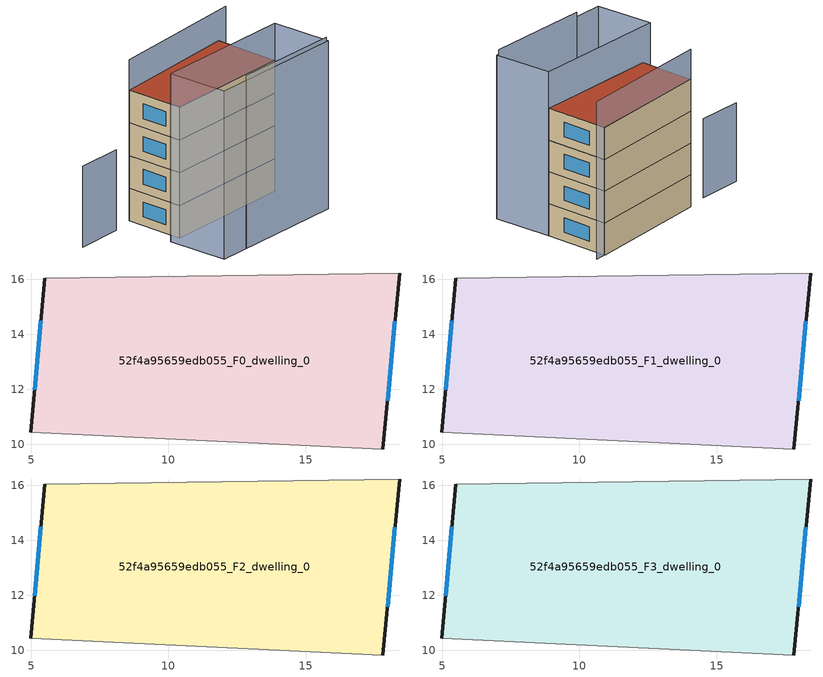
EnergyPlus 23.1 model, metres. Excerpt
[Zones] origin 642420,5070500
52f4a95659edb055_F0_dwelling_0
 floor ground (EU_floor_Construction): 18.41,16.23 17.81,9.82 5,10.43 5.5,16.03 z0
 wall outside (EU_wall_Construction): 17.81,9.82 18.41,16.23 / 5.5,16.03 5,10.43 z0:3
 wall adiabatic (EU_wall_Construction): 18.41,16.23 5.5,16.03 / 5,10.43 17.81,9.82 z0:3
 window (EU_Window_Construction): 17.97,11.59 18.24,14.46 / 5.36,14.49 5.14,11.97 z0.83:2.17
52f4a95659edb055_F1_dwelling_0
 floor to 52f4a95659edb055_F0_dwelling_0 (EU_floor_Construction): 18.41,16.23 17.81,9.82 5,10.43 5.5,16.03 z3
 wall outside (EU_wall_Construction): 17.81,9.82 18.41,16.23 / 5.5,16.03 5,10.43 z3:6
 wall adiabatic (EU_wall_Construction): 18.41,16.23 5.5,16.03 / 5,10.43 17.81,9.82 z3:6
 window (EU_Window_Construction): 17.97,11.59 18.24,14.46 / 5.36,14.49 5.14,11.97 z3.83:5.17
52f4a95659edb055_F2_dwelling_0
 floor to 52f4a95659edb055_F1_dwelling_0 (EU_floor_Construction): 18.41,16.23 17.81,9.82 5,10.43 5.5,16.03 z6
 wall outside (EU_wall_Construction): 17.81,9.82 18.41,16.23 / 5.5,16.03 5,10.43 z6:9
 wall adiabatic (EU_wall_Construction): 18.41,16.23 5.5,16.03 / 5,10.43 17.81,9.82 z6:9
 window (EU_Window_Construction): 17.97,11.59 18.24,14.46 / 5.36,14.49 5.14,11.97 z6.83:8.17
52f4a95659edb055_F3_dwelling_0
 floor to 52f4a95659edb055_F2_dwelling_0 (EU_floor_Construction): 18.41,16.23 17.81,9.82 5,10.43 5.5,16.03 z9
 wall outside (EU_wall_Construction): 17.81,9.82 18.41,16.23 / 5.5,16.03 5,10.43 z9:12
 wall adiabatic (EU_wall_Construction): 18.41,16.23 5.5,16.03 / 5,10.43 17.81,9.82 z9:12
 window (EU_Window_Construction): 17.97,11.59 18.24,14.46 / 5.36,14.49 5.14,11.97 z9.83:11.17
 roof outside (EU_roof_Construction): 17.81,9.82 18.41,16.23 5.5,16.03 5,10.43 z12
shading: 6.61,4.63 17.2,4.02 z0:15.8; 17.47,4 3.68,4.8 / 3.68,4.8 4.02,10.62 / 4.02,10.62 17.81,9.82 / 17.81,9.82 17.47,4 z0:15.4; 3.23,15.72 -1.31,15.93 z0:7.4; 19.48,16.14 5.5,16.03 z0:14.8
[Building]
EU S2 Campaign: North Axis=0; Terrain=City; Solar Distribution=FullExterior
[Site:Location]
Lyon-Bron: Latitude=45.75; Longitude=5; Time Zone=1; Elevation=198
[SizingPeriod:WeatherFileDays]
AnnualSizingPeriod: Begin Month=1; Begin Day of Month=1; End Month=12; End Day of Month=31; Day of Week for Start Day=Monday; Use Weather File Daylight Saving Period=No; Use Weather File Rain and Snow Indicators=No
[MATERIAL]
EU_InternalMass_Material: Roughness=MediumRough; Thickness=0.1; Conductivity=1; Density=1800; Specific Heat=900; Thermal Absorptance=0.9; Solar Absorptance=0.7; Visible Absorptance=0.7
[MATERIAL:NOMASS] Roughness=MediumRough; Thermal Absorptance=0.9; Solar Absorptance=0.7; Visible Absorptance=0.7
Name | Thermal Resistance
EU_wall_NoMass | 0.87146
EU_roof_NoMass | 0.842276
EU_floor_NoMass | 0.496999
[WINDOWMATERIAL:SIMPLEGLAZINGSYSTEM]
EU_Window_SimpleGlazing: UFactor=2.2525; Solar Heat Gain Coefficient=0.76; Visible Transmittance=0.76
[CONSTRUCTION]
EU_wall_Construction: EU_wall_NoMass
EU_roof_Construction: EU_roof_NoMass
EU_floor_Construction: EU_floor_NoMass
EU_InternalMass_Construction: EU_InternalMass_Material
EU_Window_Construction: EU_Window_SimpleGlazing
[ZONE] Type=1; Multiplier=1; Ceiling Height=autocalculate; Volume=231.946; Floor Area=autocalculate; Part of Total Floor Area=Yes
52f4a95659edb055_F0_dwelling_0; 52f4a95659edb055_F1_dwelling_0; 52f4a95659edb055_F2_dwelling_0; 52f4a95659edb055_F3_dwelling_0
[INTERNALMASS] Construction=EU_InternalMass_Construction; Surface Area=77.315
Name | Zone or ZoneList
52f4a95659edb055_F0_dwelling_0_EU_InternalMass | 52f4a95659edb055_F0_dwelling_0
52f4a95659edb055_F1_dwelling_0_EU_InternalMass | 52f4a95659edb055_F1_dwelling_0
52f4a95659edb055_F2_dwelling_0_EU_InternalMass | 52f4a95659edb055_F2_dwelling_0
52f4a95659edb055_F3_dwelling_0_EU_InternalMass | 52f4a95659edb055_F3_dwelling_0
[OTHEREQUIPMENT] Fuel Type=Electricity; Design Level Calculation Method=Watts/Area; Power per Zone Floor Area=1; Fraction Latent=0; Fraction Radiant=0; Fraction Lost=0; Carbon Dioxide Generation Rate=0; EndUse Subcategory=EU_Step8_InternalGains
Name | Zone or ZoneList or Space or SpaceList | Schedule
EU_Step8_InternalGain_52f4a95659edb055_F0_dwelling_0_f000 | 52f4a95659edb055_F0_dwelling_0 | EU_Step8_GainSchedule_52f4a95659edb055_F0_dwelling_0_f000
EU_Step8_InternalGain_52f4a95659edb055_F1_dwelling_0_f000 | 52f4a95659edb055_F1_dwelling_0 | EU_Step8_GainSchedule_52f4a95659edb055_F1_dwelling_0_f000
EU_Step8_InternalGain_52f4a95659edb055_F2_dwelling_0_f000 | 52f4a95659edb055_F2_dwelling_0 | EU_Step8_GainSchedule_52f4a95659edb055_F2_dwelling_0_f000
EU_Step8_InternalGain_52f4a95659edb055_F3_dwelling_0_f000 | 52f4a95659edb055_F3_dwelling_0 | EU_Step8_GainSchedule_52f4a95659edb055_F3_dwelling_0_f000
[ZONEVENTILATION:DESIGNFLOWRATE] Schedule=EU_AlwaysOn; Design Flow Rate Calculation Method=AirChanges/Hour; Air Changes per Hour=0.425; Ventilation Type=Natural; Fan Pressure Rise=0; Fan Total Efficiency=1; Constant Term Coefficient=1; Temperature Term Coefficient=0; Velocity Term Coefficient=0; Velocity Squared Term Coefficient=0; Minimum Indoor Temperature=-100; Maximum Indoor Temperature=100; Delta Temperature=-100; Minimum Outdoor Temperature=-100; Maximum Outdoor Temperature=100; Maximum Wind Speed=40
Name | Zone or ZoneList or Space or SpaceList
EU_ConstantAir_52f4a95659edb055_F0_dwelling_0 | 52f4a95659edb055_F0_dwelling_0
EU_ConstantAir_52f4a95659edb055_F1_dwelling_0 | 52f4a95659edb055_F1_dwelling_0
EU_ConstantAir_52f4a95659edb055_F2_dwelling_0 | 52f4a95659edb055_F2_dwelling_0
EU_ConstantAir_52f4a95659edb055_F3_dwelling_0 | 52f4a95659edb055_F3_dwelling_0
[HVACTEMPLATE:THERMOSTAT] Constant Heating Setpoint=20; Constant Cooling Setpoint=50
EU_HeatOnly_52f4a95659edb055_F0_dwelling_0; EU_HeatOnly_52f4a95659edb055_F1_dwelling_0; EU_HeatOnly_52f4a95659edb055_F2_dwelling_0; EU_HeatOnly_52f4a95659edb055_F3_dwelling_0
[HVACTEMPLATE:ZONE:IDEALLOADSAIRSYSTEM] System Availability Schedule=EU_AlwaysOn; Maximum Heating Supply Air Temperature=50; Minimum Cooling Supply Air Temperature=13; Maximum Heating Supply Air Humidity Ratio=0.0156; Minimum Cooling Supply Air Humidity Ratio=0.0077; Heating Limit=NoLimit; Cooling Limit=NoLimit; Heating Availability Schedule=EU_AlwaysOn; Cooling Availability Schedule=EU_CoolingOff; Dehumidification Control Type=ConstantSensibleHeatRatio; Cooling Sensible Heat Ratio=0.7; Dehumidification Setpoint=60; Humidification Control Type=None; Humidification Setpoint=30; Outdoor Air Method=None; Outdoor Air Flow Rate per Person=0.00944; Outdoor Air Flow Rate per Zone Floor Area=0; Outdoor Air Flow Rate per Zone=0; Demand Controlled Ventilation Type=None; Outdoor Air Economizer Type=NoEconomizer; Heat Recovery Type=None; Sensible Heat Recovery Effectiveness=0.7; Latent Heat Recovery Effectiveness=0.65
Name | Template Thermostat
52f4a95659edb055_F0_dwelling_0 | EU_HeatOnly_52f4a95659edb055_F0_dwelling_0
52f4a95659edb055_F1_dwelling_0 | EU_HeatOnly_52f4a95659edb055_F1_dwelling_0
52f4a95659edb055_F2_dwelling_0 | EU_HeatOnly_52f4a95659edb055_F2_dwelling_0
52f4a95659edb055_F3_dwelling_0 | EU_HeatOnly_52f4a95659edb055_F3_dwelling_0
[SIZING:ZONE] Zone Cooling Design Supply Air Temperature Input Method=SupplyAirTemperature; Zone Cooling Design Supply Air Temperature=13; Zone Heating Design Supply Air Temperature Input Method=SupplyAirTemperature; Zone Heating Design Supply Air Temperature=50; Zone Cooling Design Supply Air Humidity Ratio=0.008; Zone Heating Design Supply Air Humidity Ratio=0.008; Cooling Design Air Flow Method=DesignDay; Cooling Design Air Flow Rate=0; Cooling Minimum Air Flow per Zone Floor Area=0.000762; Cooling Minimum Air Flow=0; Cooling Minimum Air Flow Fraction=0.2; Heating Design Air Flow Method=DesignDay; Heating Design Air Flow Rate=0; Heating Maximum Air Flow per Zone Floor Area=0.002032; Heating Maximum Air Flow=0.141576; Heating Maximum Air Flow Fraction=0.3; Account for Dedicated Outdoor Air System=No; Dedicated Outdoor Air System Control Strategy=NeutralSupplyAir; Dedicated Outdoor Air Low Setpoint Temperature for Design=autosize; Dedicated Outdoor Air High Setpoint Temperature for Design=autosize; Zone Load Sizing Method=Sensible Load Only No Latent Load; Zone Latent Cooling Design Supply Air Humidity Ratio Input Method=HumidityRatioDifference; Zone Cooling Design Supply Air Humidity Ratio Difference=0.005; Zone Latent Heating Design Supply Air Humidity Ratio Input Method=HumidityRatioDifference; Zone Humidification Design Supply Air Humidity Ratio Difference=0.005
52f4a95659edb055_F0_dwelling_0; 52f4a95659edb055_F1_dwelling_0; 52f4a95659edb055_F2_dwelling_0; 52f4a95659edb055_F3_dwelling_0
[SCHEDULE:CONSTANT]
Name | Hourly Value
EU_AlwaysOn | 1
EU_CoolingOff | 0
[SCHEDULE:FILE] Column Number=1; Rows to Skip at Top=0; Number of Hours of Data=8760; Column Separator=Comma; Interpolate to Timestep=No; Minutes per Item=60; Adjust Schedule for Daylight Savings=Yes
Name | File
EU_Step8_GainSchedule_52f4a95659edb055_F0_dwelling_0_f000 | ../../schedules/52f4a95659edb055/52f4a95659edb055_F0_dwelling_0_f000_gain.csv
EU_Step8_GainSchedule_52f4a95659edb055_F1_dwelling_0_f000 | ../../schedules/52f4a95659edb055/52f4a95659edb055_F1_dwelling_0_f000_gain.csv
EU_Step8_GainSchedule_52f4a95659edb055_F2_dwelling_0_f000 | ../../schedules/52f4a95659edb055/52f4a95659edb055_F2_dwelling_0_f000_gain.csv
EU_Step8_GainSchedule_52f4a95659edb055_F3_dwelling_0_f000 | ../../schedules/52f4a95659edb055/52f4a95659edb055_F3_dwelling_0_f000_gain.csv
